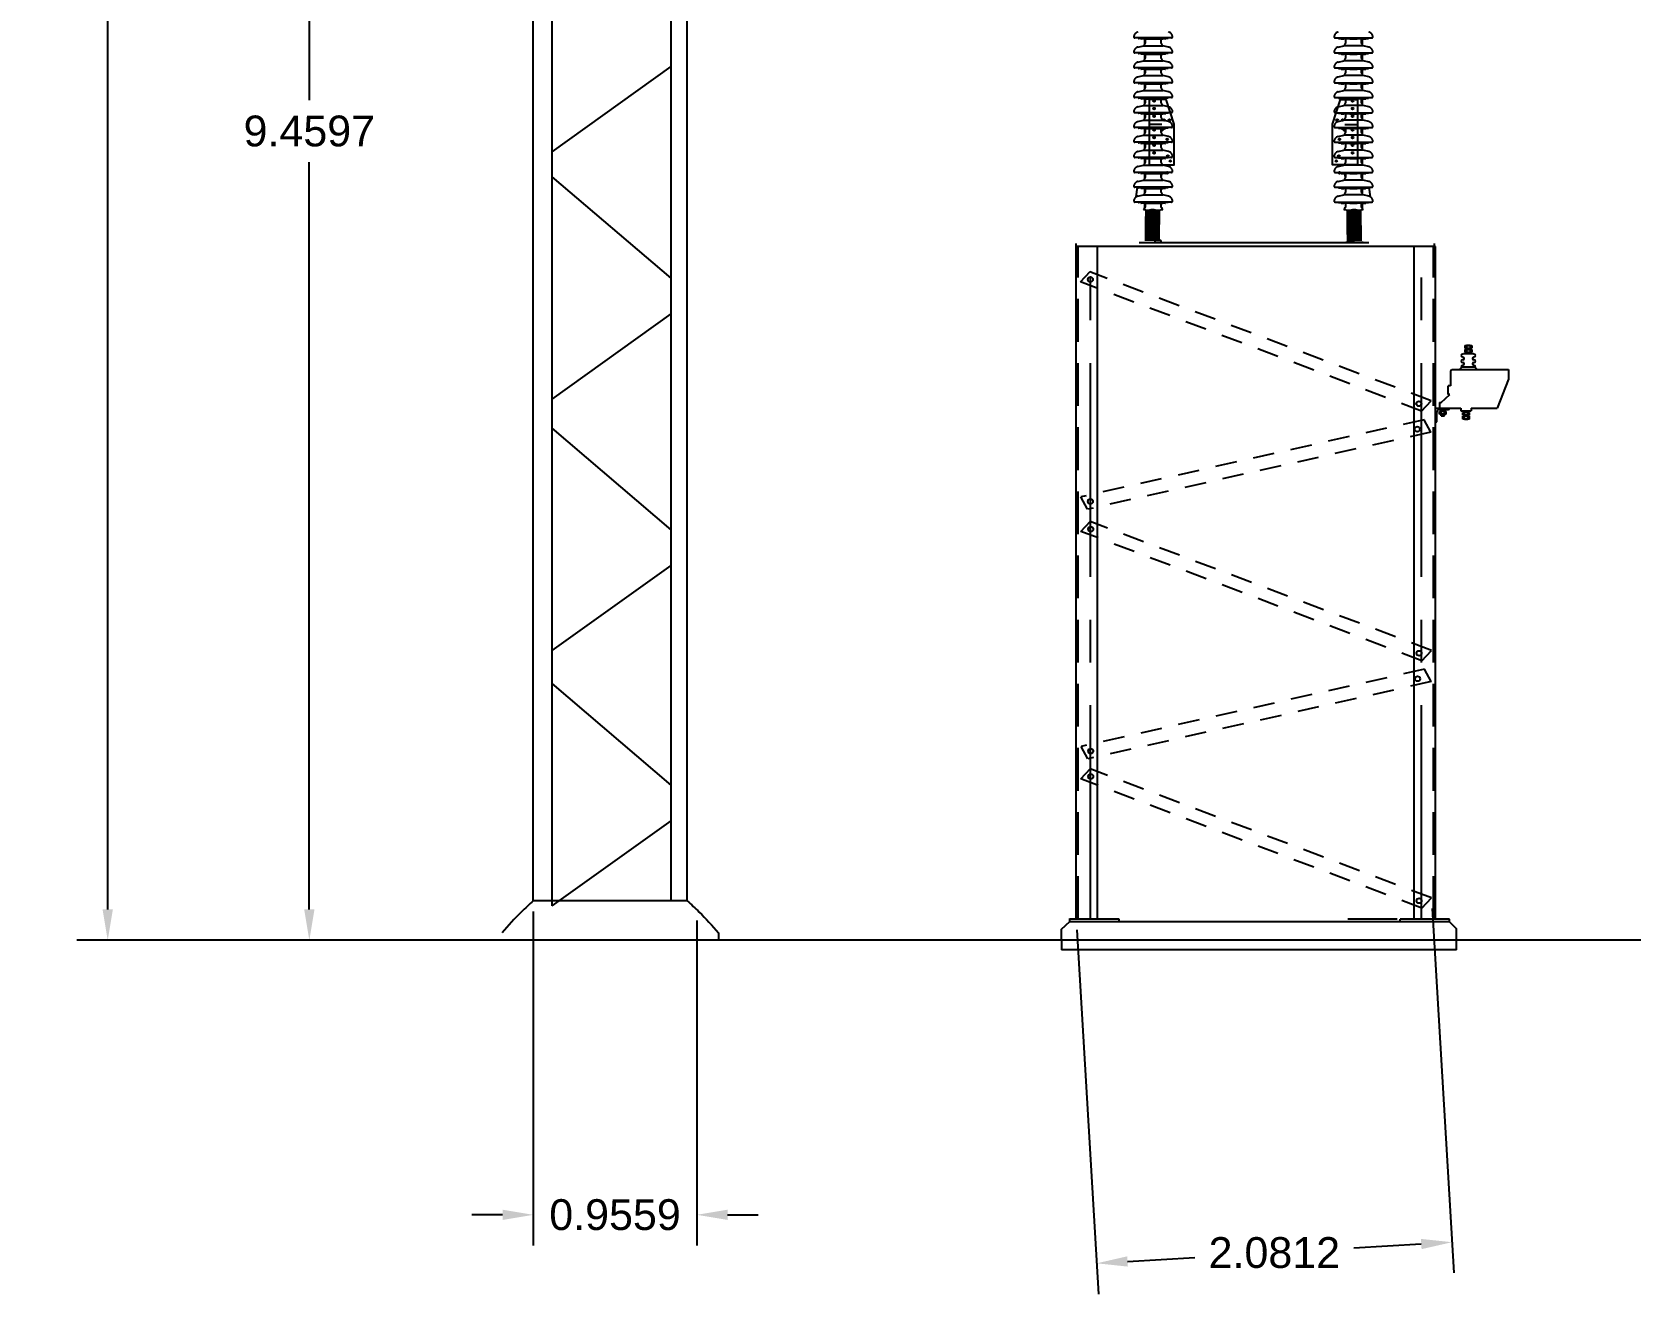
# Model space of a CAD drawing. Header units: inches. Extents: x 86.7 to 123.2, y 21.5 to 36.5.
# Drawn here: x 86.73 to 96.08, y 21.5 to 28.88 of the extents above; entities that cross this region are included whole.
import ezdxf

# ---------------------------------------------------------------- set-up
doc = ezdxf.new("R2010")
doc.units = ezdxf.units.IN
doc.header["$MEASUREMENT"] = 0
for name, pattern in [('CENTER', [2, 1.25, -0.25, 0.25, -0.25]), ('DASHED', [0.75, 0.5, -0.25]), ('HIDDEN', [0.375, 0.25, -0.125]), ('HIDDEN2', [0.1875, 0.125, -0.0625])]:
    doc.linetypes.add(name, pattern=pattern)
for name, color, linetype in [('DIM', 2, 'Continuous'), ('medidas', 3, 'Continuous'), ('referencia', 2, 'Continuous')]:
    doc.layers.add(name, color=color, linetype=linetype)
doc.styles.get("Standard").update_dxf_attribs({"font": 'Arial.ttf'})
doc.dimstyles.get("Standard").update_dxf_attribs({"dimtxt": 0.18, "dimasz": 0.18, "dimexe": 0.18, "dimexo": 0.0625, "dimgap": 0.09, "dimtad": 0, "dimtih": 1, "dimtoh": 1, "dimdec": 4, "dimzin": 0, "dimdsep": 46, "dimtxsty": 'Standard', "dimcen": 0.09, "dimadec": 0, "dimazin": 0, "dimtfac": 1, "dimtdec": 4, "dimtofl": 0, "dimtmove": 0, "dimatfit": 3, "dimfxl": 1, "dimtolj": 1, "dimtzin": 0, "dimarcsym": 0})

# ---------------------------------------------------------------- blocks, each defined once
blk = doc.blocks.new('*D11')
at = {"layer": 'Defpoints', "color": 0, "transparency": 16777216}
for p in [(94.9181, 23.8144), (92.8406, 23.6912), (95.0375, 21.8018)]:
    blk.add_point(p, dxfattribs=at)
at = {"layer": 'medidas', "color": 0, "lineweight": -2, "transparency": 16777216}
for p, q in [((94.9218, 23.752), (95.0482, 21.6221)), ((92.8443, 23.6288), (92.9706, 21.4988)), ((94.8578, 21.7911), (94.4632, 21.7677)), ((93.1396, 21.6892), (93.5342, 21.7126))]:
    blk.add_line(p, q, dxfattribs=at)
at = {"layer": 'medidas', "color": 0, "transparency": 16777216}
for points in [[(94.856, 21.821), (94.8596, 21.7612), (95.0375, 21.8018)], [(93.1379, 21.7191), (93.1414, 21.6592), (92.96, 21.6785)]]:
    blk.add_solid(points, dxfattribs=at)
at = {"layer": 'medidas', "color": 0, "transparency": 16777216, "insert": (93.9987, 21.7401), "char_height": 0.18, "attachment_point": 5}
blk.add_mtext('\\A1;2.0812', dxfattribs=at)
blk = doc.blocks.new('*D12')
at = {"layer": 'Defpoints', "color": 0, "transparency": 16777216}
for p in [(89.665, 23.7978), (90.6209, 23.7458), (90.6209, 21.9619)]:
    blk.add_point(p, dxfattribs=at)
at = {"layer": 'medidas', "color": 0, "lineweight": -2, "transparency": 16777216}
for p, q in [((89.665, 23.7353), (89.665, 21.7819)), ((90.6209, 23.6833), (90.6209, 21.7819)), ((89.485, 21.9619), (89.305, 21.9619)), ((90.8009, 21.9619), (90.9809, 21.9619))]:
    blk.add_line(p, q, dxfattribs=at)
at = {"layer": 'medidas', "color": 0, "transparency": 16777216}
for points in [[(89.485, 21.9919), (89.485, 21.9319), (89.665, 21.9619)], [(90.8009, 21.9919), (90.8009, 21.9319), (90.6209, 21.9619)]]:
    blk.add_solid(points, dxfattribs=at)
at = {"layer": 'medidas', "color": 0, "transparency": 16777216, "insert": (90.1429, 21.9619), "char_height": 0.18, "attachment_point": 5}
blk.add_mtext('\\A1;0.9559', dxfattribs=at)
blk = doc.blocks.new('*D23')
at = {"layer": 'Defpoints', "color": 0, "transparency": 16777216}
for p in [(89.665, 33.0268), (88.3552, 23.5671), (89.665, 23.5671)]:
    blk.add_point(p, dxfattribs=at)
at = {"layer": 'medidas', "color": 0, "lineweight": -2, "transparency": 16777216}
for p, q in [((89.6025, 33.0268), (88.1752, 33.0268)), ((88.3552, 32.8468), (88.3552, 28.4782)), ((88.3552, 23.7471), (88.3552, 28.1157)), ((89.6025, 23.5671), (88.1752, 23.5671))]:
    blk.add_line(p, q, dxfattribs=at)
at = {"layer": 'medidas', "color": 0, "transparency": 16777216}
for points in [[(88.3252, 32.8468), (88.3852, 32.8468), (88.3552, 33.0268)], [(88.3252, 23.7471), (88.3852, 23.7471), (88.3552, 23.5671)]]:
    blk.add_solid(points, dxfattribs=at)
at = {"layer": 'medidas', "color": 0, "transparency": 16777216, "insert": (88.3552, 28.297), "char_height": 0.18, "attachment_point": 5}
blk.add_mtext('\\A1;9.4597', dxfattribs=at)
blk = doc.blocks.new('*D24')
at = {"layer": 'Defpoints', "color": 0, "transparency": 16777216}
for p in [(97.0613, 36.5351), (87.1762, 23.5671), (97.0613, 23.5671)]:
    blk.add_point(p, dxfattribs=at)
at = {"layer": 'medidas', "color": 0, "lineweight": -2, "transparency": 16777216}
for p, q in [((96.9988, 36.5351), (86.9962, 36.5351)), ((87.1762, 36.3551), (87.1762, 30.2324)), ((87.1762, 23.7471), (87.1762, 29.8699)), ((96.9988, 23.5671), (86.9962, 23.5671))]:
    blk.add_line(p, q, dxfattribs=at)
at = {"layer": 'medidas', "color": 0, "transparency": 16777216}
for points in [[(87.1462, 36.3551), (87.2062, 36.3551), (87.1762, 36.5351)], [(87.1462, 23.7471), (87.2062, 23.7471), (87.1762, 23.5671)]]:
    blk.add_solid(points, dxfattribs=at)
at = {"layer": 'medidas', "color": 0, "transparency": 16777216, "insert": (87.1762, 30.0511), "char_height": 0.18, "attachment_point": 5}
blk.add_mtext('\\A1;12.9680', dxfattribs=at)

msp = doc.modelspace()

# ---------------------------------------------------------------- linework, layer by layer
at = {"color": 2, "linetype": 'DASHED'}
for p, q in [((93.3974, 28.84241), (93.18269, 28.84241)), ((93.20084, 28.78902), (93.23404, 28.79677)), ((93.20171, 28.84081), (93.20171, 28.84241)), ((93.37677, 28.83921), (93.20331, 28.83921)), ((93.21804, 28.83761), (93.21804, 28.83921)), ((93.23404, 28.79677), (93.34605, 28.79677)), ((93.23526, 28.83601), (93.34728, 28.83601)), ((93.31074, 28.83601), (93.26935, 28.83601)), ((93.37924, 28.78902), (93.34605, 28.79677)), ((93.36205, 28.83761), (93.36205, 28.83921)), ((93.37837, 28.84081), (93.37837, 28.84241)), ((94.35414, 28.84241), (94.56885, 28.84241)), ((94.3723, 28.78902), (94.40549, 28.79677)), ((94.37317, 28.84081), (94.37317, 28.84241)), ((94.37477, 28.83921), (94.54823, 28.83921)), ((94.38949, 28.83761), (94.38949, 28.83921)), ((94.51628, 28.83601), (94.40426, 28.83601)), ((94.5175, 28.79677), (94.40549, 28.79677)), ((94.4408, 28.83601), (94.48219, 28.83601)), ((94.55069, 28.78902), (94.5175, 28.79677)), ((94.5335, 28.83761), (94.5335, 28.83921)), ((94.54983, 28.84081), (94.54983, 28.84241)), ((93.3974, 28.75445), (93.18269, 28.75445)), ((93.20091, 28.70107), (93.2341, 28.70881)), ((93.20171, 28.75285), (93.20171, 28.75445)), ((93.37677, 28.75125), (93.20331, 28.75125)), ((93.21804, 28.74965), (93.21804, 28.75125)), ((93.2341, 28.70881), (93.34612, 28.70881)), ((93.23526, 28.74805), (93.34728, 28.74805)), ((93.31074, 28.74805), (93.26935, 28.74805)), ((93.37931, 28.70107), (93.34612, 28.70881)), ((93.36205, 28.74965), (93.36205, 28.75125)), ((93.37837, 28.75285), (93.37837, 28.75445)), ((94.35414, 28.75445), (94.56885, 28.75445)), ((94.37223, 28.70107), (94.40542, 28.70881)), ((94.37317, 28.75285), (94.37317, 28.75445)), ((94.37477, 28.75125), (94.54823, 28.75125)), ((94.38949, 28.74965), (94.38949, 28.75125)), ((94.51628, 28.74805), (94.40426, 28.74805)), ((94.51744, 28.70881), (94.40542, 28.70881)), ((94.4408, 28.74805), (94.48219, 28.74805)), ((94.55063, 28.70107), (94.51744, 28.70881)), ((94.5335, 28.74965), (94.5335, 28.75125)), ((94.54983, 28.75285), (94.54983, 28.75445)), ((93.39747, 28.66649), (93.18275, 28.66649)), ((93.20084, 28.61438), (93.23404, 28.62213)), ((93.20178, 28.66489), (93.20178, 28.66649)), ((93.37684, 28.66329), (93.20338, 28.66329)), ((93.21811, 28.66169), (93.21811, 28.66329)), ((93.23404, 28.62213), (93.34605, 28.62213)), ((93.23533, 28.66009), (93.34734, 28.66009)), ((93.3108, 28.66009), (93.26942, 28.66009)), ((93.37924, 28.61438), (93.34605, 28.62213)), ((93.36211, 28.66169), (93.36211, 28.66329)), ((93.37844, 28.66489), (93.37844, 28.66649)), ((94.35407, 28.66649), (94.56879, 28.66649)), ((94.3723, 28.61438), (94.40549, 28.62213)), ((94.3731, 28.66489), (94.3731, 28.66649)), ((94.3747, 28.66329), (94.54816, 28.66329)), ((94.38943, 28.66169), (94.38943, 28.66329)), ((94.51621, 28.66009), (94.4042, 28.66009)), ((94.5175, 28.62213), (94.40549, 28.62213)), ((94.44074, 28.66009), (94.48212, 28.66009)), ((94.55069, 28.61438), (94.5175, 28.62213)), ((94.53343, 28.66169), (94.53343, 28.66329)), ((94.54976, 28.66489), (94.54976, 28.66649)), ((93.3974, 28.57981), (93.18269, 28.57981)), ((93.20084, 28.5277), (93.23404, 28.53545)), ((93.20171, 28.57821), (93.20171, 28.57981)), ((93.37677, 28.57661), (93.20331, 28.57661)), ((93.21804, 28.57501), (93.21804, 28.57661)), ((93.23404, 28.53545), (93.34605, 28.53545)), ((93.23526, 28.57341), (93.34728, 28.57341)), ((93.31074, 28.57341), (93.26935, 28.57341)), ((93.37924, 28.5277), (93.34605, 28.53545)), ((93.36205, 28.57501), (93.36205, 28.57661)), ((93.37837, 28.57821), (93.37837, 28.57981)), ((94.35414, 28.57981), (94.56885, 28.57981)), ((94.3723, 28.5277), (94.40549, 28.53545)), ((94.37317, 28.57821), (94.37317, 28.57981)), ((94.37477, 28.57661), (94.54823, 28.57661)), ((94.38949, 28.57501), (94.38949, 28.57661)), ((94.51628, 28.57341), (94.40426, 28.57341)), ((94.5175, 28.53545), (94.40549, 28.53545)), ((94.4408, 28.57341), (94.48219, 28.57341)), ((94.55069, 28.5277), (94.5175, 28.53545)), ((94.5335, 28.57501), (94.5335, 28.57661)), ((94.54983, 28.57821), (94.54983, 28.57981)), ((93.3974, 28.49313), (93.18269, 28.49313)), ((93.20091, 28.43975), (93.2341, 28.44749)), ((93.20171, 28.49153), (93.20171, 28.49313)), ((93.37677, 28.48993), (93.20331, 28.48993)), ((93.21804, 28.48833), (93.21804, 28.48993)), ((93.2341, 28.44749), (93.34612, 28.44749)), ((93.23526, 28.48673), (93.34728, 28.48673)), ((93.31074, 28.48673), (93.26935, 28.48673)), ((93.37931, 28.43975), (93.34612, 28.44749)), ((93.36205, 28.48833), (93.36205, 28.48993)), ((93.37837, 28.49153), (93.37837, 28.49313)), ((94.35414, 28.49313), (94.56885, 28.49313)), ((94.37223, 28.43975), (94.40542, 28.44749)), ((94.37317, 28.49153), (94.37317, 28.49313)), ((94.37477, 28.48993), (94.54823, 28.48993)), ((94.38949, 28.48833), (94.38949, 28.48993)), ((94.51628, 28.48673), (94.40426, 28.48673)), ((94.51744, 28.44749), (94.40542, 28.44749)), ((94.4408, 28.48673), (94.48219, 28.48673)), ((94.55063, 28.43975), (94.51744, 28.44749)), ((94.5335, 28.48833), (94.5335, 28.48993)), ((94.54983, 28.49153), (94.54983, 28.49313)), ((93.3974, 28.31849), (93.18269, 28.31849)), ((93.39747, 28.40517), (93.18275, 28.40517)), ((93.20084, 28.35307), (93.23404, 28.36081)), ((93.20171, 28.31689), (93.20171, 28.31849)), ((93.20178, 28.40357), (93.20178, 28.40517)), ((93.37684, 28.40197), (93.20338, 28.40197)), ((93.21811, 28.40037), (93.21811, 28.40197)), ((93.23404, 28.36081), (93.34605, 28.36081)), ((93.23533, 28.39877), (93.34734, 28.39877)), ((93.3108, 28.39877), (93.26942, 28.39877)), ((93.37924, 28.35307), (93.34605, 28.36081)), ((93.36211, 28.40037), (93.36211, 28.40197)), ((93.37837, 28.31689), (93.37837, 28.31849)), ((93.37844, 28.40357), (93.37844, 28.40517)), ((94.35407, 28.40517), (94.56879, 28.40517)), ((94.35414, 28.31849), (94.56885, 28.31849)), ((94.3723, 28.35307), (94.40549, 28.36081)), ((94.3731, 28.40357), (94.3731, 28.40517)), ((94.37317, 28.31689), (94.37317, 28.31849)), ((94.3747, 28.40197), (94.54816, 28.40197)), ((94.38943, 28.40037), (94.38943, 28.40197)), ((94.51621, 28.39877), (94.4042, 28.39877)), ((94.5175, 28.36081), (94.40549, 28.36081)), ((94.44074, 28.39877), (94.48212, 28.39877)), ((94.55069, 28.35307), (94.5175, 28.36081)), ((94.53343, 28.40037), (94.53343, 28.40197)), ((94.54976, 28.40357), (94.54976, 28.40517)), ((94.54983, 28.31689), (94.54983, 28.31849)), ((93.3974, 28.23181), (93.18269, 28.23181)), ((93.20084, 28.26638), (93.23404, 28.27413)), ((93.20171, 28.23021), (93.20171, 28.23181)), ((93.37677, 28.31529), (93.20331, 28.31529)), ((93.37677, 28.22861), (93.20331, 28.22861)), ((93.21804, 28.31369), (93.21804, 28.31529)), ((93.21804, 28.22701), (93.21804, 28.22861)), ((93.23404, 28.27413), (93.34605, 28.27413)), ((93.23526, 28.31209), (93.34728, 28.31209)), ((93.23526, 28.22541), (93.34728, 28.22541)), ((93.31074, 28.31209), (93.26935, 28.31209)), ((93.31074, 28.22541), (93.26935, 28.22541)), ((93.37924, 28.26638), (93.34605, 28.27413)), ((93.36205, 28.31369), (93.36205, 28.31529)), ((93.36205, 28.22701), (93.36205, 28.22861)), ((93.37837, 28.23021), (93.37837, 28.23181)), ((94.35414, 28.23181), (94.56885, 28.23181)), ((94.3723, 28.26638), (94.40549, 28.27413)), ((94.37317, 28.23021), (94.37317, 28.23181)), ((94.37477, 28.31529), (94.54823, 28.31529)), ((94.37477, 28.22861), (94.54823, 28.22861)), ((94.38949, 28.31369), (94.38949, 28.31529)), ((94.38949, 28.22701), (94.38949, 28.22861)), ((94.51628, 28.31209), (94.40426, 28.31209)), ((94.51628, 28.22541), (94.40426, 28.22541)), ((94.5175, 28.27413), (94.40549, 28.27413)), ((94.4408, 28.31209), (94.48219, 28.31209)), ((94.4408, 28.22541), (94.48219, 28.22541)), ((94.55069, 28.26638), (94.5175, 28.27413)), ((94.5335, 28.31369), (94.5335, 28.31529)), ((94.5335, 28.22701), (94.5335, 28.22861)), ((94.54983, 28.23021), (94.54983, 28.23181)), ((93.3974, 28.14385), (93.18269, 28.14385)), ((93.20084, 28.17843), (93.23404, 28.18617)), ((93.20171, 28.14225), (93.20171, 28.14385)), ((93.37677, 28.14065), (93.20331, 28.14065)), ((93.21804, 28.13905), (93.21804, 28.14065)), ((93.23404, 28.18617), (93.34605, 28.18617)), ((93.23526, 28.13745), (93.34728, 28.13745)), ((93.31074, 28.13745), (93.26935, 28.13745)), ((93.37924, 28.17843), (93.34605, 28.18617)), ((93.36205, 28.13905), (93.36205, 28.14065)), ((93.37837, 28.14225), (93.37837, 28.14385)), ((94.35414, 28.14385), (94.56885, 28.14385)), ((94.3723, 28.17843), (94.40549, 28.18617)), ((94.37317, 28.14225), (94.37317, 28.14385)), ((94.37477, 28.14065), (94.54823, 28.14065)), ((94.38949, 28.13905), (94.38949, 28.14065)), ((94.51628, 28.13745), (94.40426, 28.13745)), ((94.5175, 28.18617), (94.40549, 28.18617)), ((94.4408, 28.13745), (94.48219, 28.13745)), ((94.55069, 28.17843), (94.5175, 28.18617)), ((94.5335, 28.13905), (94.5335, 28.14065)), ((94.54983, 28.14225), (94.54983, 28.14385)), ((93.39747, 28.0559), (93.18275, 28.0559)), ((93.20091, 28.09047), (93.2341, 28.09821)), ((93.20178, 28.0543), (93.20178, 28.0559)), ((93.37684, 28.0527), (93.20338, 28.0527)), ((93.21811, 28.0511), (93.21811, 28.0527)), ((93.2341, 28.09821), (93.34612, 28.09821)), ((93.23533, 28.0495), (93.34734, 28.0495)), ((93.3108, 28.0495), (93.26942, 28.0495)), ((93.37931, 28.09047), (93.34612, 28.09821)), ((93.36211, 28.0511), (93.36211, 28.0527)), ((93.37844, 28.0543), (93.37844, 28.0559)), ((94.35407, 28.0559), (94.56879, 28.0559)), ((94.37223, 28.09047), (94.40542, 28.09821)), ((94.3731, 28.0543), (94.3731, 28.0559)), ((94.3747, 28.0527), (94.54816, 28.0527)), ((94.38943, 28.0511), (94.38943, 28.0527)), ((94.51621, 28.0495), (94.4042, 28.0495)), ((94.51744, 28.09821), (94.40542, 28.09821)), ((94.44074, 28.0495), (94.48212, 28.0495)), ((94.55063, 28.09047), (94.51744, 28.09821)), ((94.53343, 28.0511), (94.53343, 28.0527)), ((94.54976, 28.0543), (94.54976, 28.0559)), ((93.3974, 27.96922), (93.18269, 27.96922)), ((93.20084, 28.00379), (93.23404, 28.01153)), ((93.20171, 27.96762), (93.20171, 27.96922)), ((93.37677, 27.96602), (93.20331, 27.96602)), ((93.21804, 27.96442), (93.21804, 27.96602)), ((93.23404, 28.01153), (93.34605, 28.01153)), ((93.23526, 27.96282), (93.34728, 27.96282)), ((93.31074, 27.96282), (93.26935, 27.96282)), ((93.37924, 28.00379), (93.34605, 28.01153)), ((93.36205, 27.96442), (93.36205, 27.96602)), ((93.37837, 27.96762), (93.37837, 27.96922)), ((94.35414, 27.96922), (94.56885, 27.96922)), ((94.3723, 28.00379), (94.40549, 28.01153)), ((94.37317, 27.96762), (94.37317, 27.96922)), ((94.37477, 27.96602), (94.54823, 27.96602)), ((94.38949, 27.96442), (94.38949, 27.96602)), ((94.51628, 27.96282), (94.40426, 27.96282)), ((94.5175, 28.01153), (94.40549, 28.01153)), ((94.4408, 27.96282), (94.48219, 27.96282)), ((94.55069, 28.00379), (94.5175, 28.01153)), ((94.5335, 27.96442), (94.5335, 27.96602)), ((94.54983, 27.96762), (94.54983, 27.96922)), ((93.3974, 27.88253), (93.18269, 27.88253)), ((93.20084, 27.91711), (93.23404, 27.92485)), ((93.20171, 27.88093), (93.20171, 27.88253)), ((93.37677, 27.87933), (93.20331, 27.87933)), ((93.21804, 27.87773), (93.21804, 27.87933)), ((93.23404, 27.92485), (93.34605, 27.92485)), ((93.23526, 27.87613), (93.34728, 27.87613)), ((93.31074, 27.87613), (93.26935, 27.87613)), ((93.37924, 27.91711), (93.34605, 27.92485)), ((93.36205, 27.87773), (93.36205, 27.87933)), ((93.37837, 27.88093), (93.37837, 27.88253)), ((94.35414, 27.88253), (94.56885, 27.88253)), ((94.3723, 27.91711), (94.40549, 27.92485)), ((94.37317, 27.88093), (94.37317, 27.88253)), ((94.37477, 27.87933), (94.54823, 27.87933)), ((94.38949, 27.87773), (94.38949, 27.87933)), ((94.51628, 27.87613), (94.40426, 27.87613)), ((94.5175, 27.92485), (94.40549, 27.92485)), ((94.4408, 27.87613), (94.48219, 27.87613)), ((94.55069, 27.91711), (94.5175, 27.92485)), ((94.5335, 27.87773), (94.5335, 27.87933)), ((94.54983, 27.88093), (94.54983, 27.88253))]:
    msp.add_line(p, q, dxfattribs=at)
at = {"color": 2}
for p, q in [((93.23526, 28.83601), (93.21964, 28.83601)), ((93.36045, 28.83601), (93.34728, 28.83601)), ((94.39109, 28.83601), (94.40426, 28.83601)), ((94.51628, 28.83601), (94.5319, 28.83601)), ((93.23526, 28.74805), (93.21964, 28.74805)), ((93.36045, 28.74805), (93.34728, 28.74805)), ((94.39109, 28.74805), (94.40426, 28.74805)), ((94.51628, 28.74805), (94.5319, 28.74805)), ((93.23533, 28.66009), (93.21971, 28.66009)), ((93.36051, 28.66009), (93.34734, 28.66009)), ((94.39103, 28.66009), (94.4042, 28.66009)), ((94.51621, 28.66009), (94.53183, 28.66009)), ((93.23526, 28.57341), (93.21964, 28.57341)), ((93.36045, 28.57341), (93.34728, 28.57341)), ((94.39109, 28.57341), (94.40426, 28.57341)), ((94.51628, 28.57341), (94.5319, 28.57341)), ((93.23526, 28.48673), (93.21964, 28.48673)), ((93.36045, 28.48673), (93.34728, 28.48673)), ((94.39109, 28.48673), (94.40426, 28.48673)), ((94.51628, 28.48673), (94.5319, 28.48673)), ((93.23533, 28.39877), (93.21971, 28.39877)), ((93.34011, 28.33653), (93.26632, 28.33653)), ((93.36051, 28.39877), (93.34734, 28.39877)), ((94.39103, 28.39877), (94.4042, 28.39877)), ((94.41143, 28.33653), (94.48522, 28.33653)), ((94.51621, 28.39877), (94.53183, 28.39877)), ((93.23526, 28.31209), (93.21964, 28.31209)), ((93.23526, 28.22541), (93.21964, 28.22541)), ((93.3355, 28.29381), (93.35781, 28.31209)), ((93.36045, 28.31209), (93.34728, 28.31209)), ((93.36045, 28.22541), (93.34728, 28.22541)), ((94.39109, 28.31209), (94.40426, 28.31209)), ((94.39109, 28.22541), (94.40426, 28.22541)), ((94.41604, 28.29381), (94.39373, 28.31209)), ((94.51628, 28.31209), (94.5319, 28.31209)), ((94.51628, 28.22541), (94.5319, 28.22541)), ((93.23526, 28.13745), (93.21964, 28.13745)), ((93.36045, 28.13745), (93.34728, 28.13745)), ((94.39109, 28.13745), (94.40426, 28.13745)), ((94.51628, 28.13745), (94.5319, 28.13745)), ((93.23533, 28.0495), (93.21971, 28.0495)), ((93.33697, 28.02774), (93.34027, 28.0495)), ((93.36051, 28.0495), (93.34734, 28.0495)), ((94.39103, 28.0495), (94.4042, 28.0495)), ((94.41457, 28.02774), (94.41127, 28.0495)), ((94.51621, 28.0495), (94.53183, 28.0495)), ((93.18995, 27.91229), (93.1986, 27.96922)), ((93.23526, 27.96282), (93.21964, 27.96282)), ((93.36045, 27.96282), (93.34728, 27.96282)), ((94.39109, 27.96282), (94.40426, 27.96282)), ((94.51628, 27.96282), (94.5319, 27.96282)), ((94.56159, 27.91229), (94.55294, 27.96922)), ((93.23526, 27.87613), (93.21964, 27.87613)), ((93.36045, 27.87613), (93.34728, 27.87613)), ((94.39109, 27.87613), (94.40426, 27.87613)), ((94.51628, 27.87613), (94.5319, 27.87613)), ((93.24708, 27.69385), (93.24708, 27.79833)), ((93.32519, 27.69385), (93.32519, 27.79833)), ((94.42635, 27.69385), (94.42635, 27.79833)), ((94.50446, 27.69385), (94.50446, 27.79833))]:
    msp.add_line(p, q, dxfattribs=at)
for points in [[(93.24011, 28.83601), (93.24011, 28.80421)], [(94.51143, 28.83601), (94.51143, 28.80421)], [(93.24011, 28.74805), (93.24011, 28.71626)], [(94.51143, 28.74805), (94.51143, 28.71626)], [(93.24011, 28.66009), (93.24011, 28.62958)], [(94.51143, 28.66009), (94.51143, 28.62958)], [(93.24011, 28.57981), (93.24011, 28.54289)], [(94.51143, 28.57981), (94.51143, 28.54289)], [(93.24011, 28.49313), (93.24011, 28.48993)], [(93.24011, 28.48673), (93.24011, 28.45494)], [(94.51143, 28.49313), (94.51143, 28.48993)], [(94.51143, 28.48673), (94.51143, 28.45494)], [(93.24011, 28.40517), (93.24011, 28.40197)], [(93.24011, 28.39877), (93.24011, 28.36826)], [(94.51143, 28.40517), (94.51143, 28.40197)], [(94.51143, 28.39877), (94.51143, 28.36826)], [(93.24011, 28.31209), (93.24011, 28.28157)], [(93.24011, 28.22541), (93.24011, 28.19362)], [(93.33612, 28.29217), (93.33612, 28.31209)], [(94.41542, 28.29217), (94.41542, 28.31209)], [(94.51143, 28.31209), (94.51143, 28.28157)], [(94.51143, 28.22541), (94.51143, 28.19362)], [(93.24011, 28.13745), (93.24011, 28.10566)], [(94.51143, 28.13745), (94.51143, 28.10566)], [(93.24011, 28.0559), (93.24011, 28.0527)], [(93.24011, 28.0495), (93.24011, 28.01898)], [(94.51143, 28.0559), (94.51143, 28.0527)], [(94.51143, 28.0495), (94.51143, 28.01898)], [(93.24011, 27.96282), (93.24011, 27.9323)], [(94.51143, 27.96282), (94.51143, 27.9323)], [(93.24011, 27.87613), (93.24011, 27.84562)], [(94.51143, 27.87613), (94.51143, 27.84562)]]:
    msp.add_lwpolyline(points, dxfattribs=at)
for points in [[(93.36516, 28.48288), (93.26632, 28.48288), (93.26632, 28.09984), (93.41354, 28.09984), (93.41354, 28.33774)], [(94.38638, 28.48288), (94.48522, 28.48288), (94.48522, 28.09984), (94.338, 28.09984), (94.338, 28.33774)]]:
    msp.add_lwpolyline(points, close=True, dxfattribs=at)
at = {"color": 2, "const_width": 0.08961}
for points in [[(93.28555, 27.65484), (93.28662, 27.83823)], [(94.46598, 27.65484), (94.46492, 27.83823)]]:
    msp.add_lwpolyline(points, dxfattribs=at)
at = {"color": 2}
for centre in [(93.2953, 28.47414), (93.2953, 28.42934), (94.45623, 28.47414), (94.45623, 28.42934), (93.2953, 28.38453), (93.35339, 28.36213), (93.3854, 28.36198), (94.36614, 28.36198), (94.39815, 28.36213), (94.45623, 28.38453), (93.2953, 28.30452), (93.2953, 28.25972), (93.37211, 28.2495), (94.37943, 28.2495), (94.45623, 28.30452), (94.45623, 28.25972), (93.2953, 28.21491), (93.2953, 28.17011), (93.37582, 28.15091), (94.37572, 28.15091), (94.45623, 28.21491), (94.45623, 28.17011), (93.3713, 28.05348), (93.39044, 28.12274), (94.3611, 28.12274), (94.38023, 28.05348)]:
    msp.add_circle(centre, 0.00509, dxfattribs=at)
at = {"color": 2, "linetype": 'DASHED'}
for centre, radius, start, end in [((93.18269, 28.84881), 0.0064, 173.282083, 270), ((93.20811, 28.84581), 0.032, 103.130019, 173.282083), ((93.20811, 28.75786), 0.032, 103.130019, 173.282083), ((93.20331, 28.84081), 0.0016, 180, 270), ((93.21964, 28.83761), 0.0016, 180, 270), ((93.36045, 28.83761), 0.0016, 270, 0), ((93.37677, 28.84081), 0.0016, 270, 0), ((93.37197, 28.84581), 0.032, 6.717917, 76.869981), ((93.37197, 28.75786), 0.032, 6.717917, 76.869981), ((93.3974, 28.84881), 0.0064, 270, 6.717917), ((94.35414, 28.84881), 0.0064, 173.282083, 270), ((94.37957, 28.84581), 0.032, 103.130019, 173.282083), ((94.37957, 28.75786), 0.032, 103.130019, 173.282083), ((94.37477, 28.84081), 0.0016, 180, 270), ((94.39109, 28.83761), 0.0016, 180, 270), ((94.5319, 28.83761), 0.0016, 270, 0), ((94.54823, 28.84081), 0.0016, 270, 0), ((94.54342, 28.84581), 0.032, 6.717917, 76.869981), ((94.54342, 28.75786), 0.032, 6.717917, 76.869981), ((94.56885, 28.84881), 0.0064, 270, 6.717917), ((93.18269, 28.76085), 0.0064, 173.282083, 270), ((93.20818, 28.6699), 0.032, 103.130019, 173.282083), ((93.20331, 28.75285), 0.0016, 180, 270), ((93.21964, 28.74965), 0.0016, 180, 270), ((93.36045, 28.74965), 0.0016, 270, 0), ((93.37677, 28.75285), 0.0016, 270, 0), ((93.37204, 28.6699), 0.032, 6.717917, 76.869981), ((93.3974, 28.76085), 0.0064, 270, 6.717917), ((94.3795, 28.6699), 0.032, 103.130019, 173.282083), ((94.35414, 28.76085), 0.0064, 173.282083, 270), ((94.37477, 28.75285), 0.0016, 180, 270), ((94.39109, 28.74965), 0.0016, 180, 270), ((94.5319, 28.74965), 0.0016, 270, 0), ((94.54823, 28.75285), 0.0016, 270, 0), ((94.54336, 28.6699), 0.032, 6.717917, 76.869981), ((94.56885, 28.76085), 0.0064, 270, 6.717917), ((93.20811, 28.58322), 0.032, 103.130019, 173.282083), ((93.18275, 28.67289), 0.0064, 173.282083, 270), ((93.20338, 28.66489), 0.0016, 180, 270), ((93.21971, 28.66169), 0.0016, 180, 270), ((93.36051, 28.66169), 0.0016, 270, 0), ((93.37684, 28.66489), 0.0016, 270, 0), ((93.37197, 28.58322), 0.032, 6.717917, 76.869981), ((93.39747, 28.67289), 0.0064, 270, 6.717917), ((94.35407, 28.67289), 0.0064, 173.282083, 270), ((94.37957, 28.58322), 0.032, 103.130019, 173.282083), ((94.3747, 28.66489), 0.0016, 180, 270), ((94.39103, 28.66169), 0.0016, 180, 270), ((94.53183, 28.66169), 0.0016, 270, 0), ((94.54816, 28.66489), 0.0016, 270, 0), ((94.54342, 28.58322), 0.032, 6.717917, 76.869981), ((94.56879, 28.67289), 0.0064, 270, 6.717917), ((93.18269, 28.58621), 0.0064, 173.282083, 270), ((93.20811, 28.49654), 0.032, 103.130019, 173.282083), ((93.20331, 28.57821), 0.0016, 180, 270), ((93.21964, 28.57501), 0.0016, 180, 270), ((93.36045, 28.57501), 0.0016, 270, 0), ((93.37677, 28.57821), 0.0016, 270, 0), ((93.37197, 28.49654), 0.032, 6.717917, 76.869981), ((93.3974, 28.58621), 0.0064, 270, 6.717917), ((94.35414, 28.58621), 0.0064, 173.282083, 270), ((94.37957, 28.49654), 0.032, 103.130019, 173.282083), ((94.37477, 28.57821), 0.0016, 180, 270), ((94.39109, 28.57501), 0.0016, 180, 270), ((94.5319, 28.57501), 0.0016, 270, 0), ((94.54823, 28.57821), 0.0016, 270, 0), ((94.54342, 28.49654), 0.032, 6.717917, 76.869981), ((94.56885, 28.58621), 0.0064, 270, 6.717917), ((93.18269, 28.49953), 0.0064, 173.282083, 270), ((93.18275, 28.41158), 0.0064, 173.282083, 270), ((93.20818, 28.40858), 0.032, 103.130019, 173.282083), ((93.20331, 28.49153), 0.0016, 180, 270), ((93.21964, 28.48833), 0.0016, 180, 270), ((93.36045, 28.48833), 0.0016, 270, 0), ((93.37677, 28.49153), 0.0016, 270, 0), ((93.37204, 28.40858), 0.032, 6.717917, 76.869981), ((93.3974, 28.49953), 0.0064, 270, 6.717917), ((93.39747, 28.41158), 0.0064, 270, 6.717917), ((94.35407, 28.41158), 0.0064, 173.282083, 270), ((94.3795, 28.40858), 0.032, 103.130019, 173.282083), ((94.35414, 28.49953), 0.0064, 173.282083, 270), ((94.37477, 28.49153), 0.0016, 180, 270), ((94.39109, 28.48833), 0.0016, 180, 270), ((94.5319, 28.48833), 0.0016, 270, 0), ((94.54823, 28.49153), 0.0016, 270, 0), ((94.54336, 28.40858), 0.032, 6.717917, 76.869981), ((94.56879, 28.41158), 0.0064, 270, 6.717917), ((94.56885, 28.49953), 0.0064, 270, 6.717917), ((93.18269, 28.32489), 0.0064, 173.282083, 270), ((93.20811, 28.3219), 0.032, 103.130019, 173.282083), ((93.20338, 28.40357), 0.0016, 180, 270), ((93.21971, 28.40037), 0.0016, 180, 270), ((93.36051, 28.40037), 0.0016, 270, 0), ((93.37684, 28.40357), 0.0016, 270, 0), ((93.37197, 28.3219), 0.032, 6.717917, 76.869981), ((93.3974, 28.32489), 0.0064, 270, 6.717917), ((94.35414, 28.32489), 0.0064, 173.282083, 270), ((94.37957, 28.3219), 0.032, 103.130019, 173.282083), ((94.3747, 28.40357), 0.0016, 180, 270), ((94.39103, 28.40037), 0.0016, 180, 270), ((94.53183, 28.40037), 0.0016, 270, 0), ((94.54816, 28.40357), 0.0016, 270, 0), ((94.54342, 28.3219), 0.032, 6.717917, 76.869981), ((94.56885, 28.32489), 0.0064, 270, 6.717917), ((93.18269, 28.23821), 0.0064, 173.282083, 270), ((93.20811, 28.23522), 0.032, 103.130019, 173.282083), ((93.20331, 28.31689), 0.0016, 180, 270), ((93.20331, 28.23021), 0.0016, 180, 270), ((93.21964, 28.31369), 0.0016, 180, 270), ((93.21964, 28.22701), 0.0016, 180, 270), ((93.36045, 28.31369), 0.0016, 270, 0), ((93.36045, 28.22701), 0.0016, 270, 0), ((93.37677, 28.31689), 0.0016, 270, 0), ((93.37677, 28.23021), 0.0016, 270, 0), ((93.37197, 28.23522), 0.032, 6.717917, 76.869981), ((93.3974, 28.23821), 0.0064, 270, 6.717917), ((94.35414, 28.23821), 0.0064, 173.282083, 270), ((94.37957, 28.23522), 0.032, 103.130019, 173.282083), ((94.37477, 28.31689), 0.0016, 180, 270), ((94.37477, 28.23021), 0.0016, 180, 270), ((94.39109, 28.31369), 0.0016, 180, 270), ((94.39109, 28.22701), 0.0016, 180, 270), ((94.5319, 28.31369), 0.0016, 270, 0), ((94.5319, 28.22701), 0.0016, 270, 0), ((94.54823, 28.31689), 0.0016, 270, 0), ((94.54823, 28.23021), 0.0016, 270, 0), ((94.54342, 28.23522), 0.032, 6.717917, 76.869981), ((94.56885, 28.23821), 0.0064, 270, 6.717917), ((93.18269, 28.15026), 0.0064, 173.282083, 270), ((93.20811, 28.14726), 0.032, 103.130019, 173.282083), ((93.20331, 28.14225), 0.0016, 180, 270), ((93.21964, 28.13905), 0.0016, 180, 270), ((93.36045, 28.13905), 0.0016, 270, 0), ((93.37677, 28.14225), 0.0016, 270, 0), ((93.37197, 28.14726), 0.032, 6.717917, 76.869981), ((93.3974, 28.15026), 0.0064, 270, 6.717917), ((94.35414, 28.15026), 0.0064, 173.282083, 270), ((94.37957, 28.14726), 0.032, 103.130019, 173.282083), ((94.37477, 28.14225), 0.0016, 180, 270), ((94.39109, 28.13905), 0.0016, 180, 270), ((94.5319, 28.13905), 0.0016, 270, 0), ((94.54823, 28.14225), 0.0016, 270, 0), ((94.54342, 28.14726), 0.032, 6.717917, 76.869981), ((94.56885, 28.15026), 0.0064, 270, 6.717917), ((93.18275, 28.0623), 0.0064, 173.282083, 270), ((93.20818, 28.0593), 0.032, 103.130019, 173.282083), ((93.20338, 28.0543), 0.0016, 180, 270), ((93.21971, 28.0511), 0.0016, 180, 270), ((93.36051, 28.0511), 0.0016, 270, 0), ((93.37684, 28.0543), 0.0016, 270, 0), ((93.37204, 28.0593), 0.032, 6.717917, 76.869981), ((93.39747, 28.0623), 0.0064, 270, 6.717917), ((94.35407, 28.0623), 0.0064, 173.282083, 270), ((94.3795, 28.0593), 0.032, 103.130019, 173.282083), ((94.3747, 28.0543), 0.0016, 180, 270), ((94.39103, 28.0511), 0.0016, 180, 270), ((94.53183, 28.0511), 0.0016, 270, 0), ((94.54816, 28.0543), 0.0016, 270, 0), ((94.54336, 28.0593), 0.032, 6.717917, 76.869981), ((94.56879, 28.0623), 0.0064, 270, 6.717917), ((93.18269, 27.97562), 0.0064, 173.282083, 270), ((93.20811, 27.97262), 0.032, 103.130019, 173.282083), ((93.20331, 27.96762), 0.0016, 180, 270), ((93.21964, 27.96442), 0.0016, 180, 270), ((93.36045, 27.96442), 0.0016, 270, 0), ((93.37677, 27.96762), 0.0016, 270, 0), ((93.37197, 27.97262), 0.032, 6.717917, 76.869981), ((93.3974, 27.97562), 0.0064, 270, 6.717917), ((94.35414, 27.97562), 0.0064, 173.282083, 270), ((94.37957, 27.97262), 0.032, 103.130019, 173.282083), ((94.37477, 27.96762), 0.0016, 180, 270), ((94.39109, 27.96442), 0.0016, 180, 270), ((94.5319, 27.96442), 0.0016, 270, 0), ((94.54823, 27.96762), 0.0016, 270, 0), ((94.54342, 27.97262), 0.032, 6.717917, 76.869981), ((94.56885, 27.97562), 0.0064, 270, 6.717917), ((93.18269, 27.88894), 0.0064, 173.282083, 270), ((93.20811, 27.88594), 0.032, 103.130019, 173.282083), ((93.20331, 27.88093), 0.0016, 180, 270), ((93.21964, 27.87773), 0.0016, 180, 270), ((93.36045, 27.87773), 0.0016, 270, 0), ((93.37677, 27.88093), 0.0016, 270, 0), ((93.37197, 27.88594), 0.032, 6.717917, 76.869981), ((93.3974, 27.88894), 0.0064, 270, 6.717917), ((94.35414, 27.88894), 0.0064, 173.282083, 270), ((94.37957, 27.88594), 0.032, 103.130019, 173.282083), ((94.37477, 27.88093), 0.0016, 180, 270), ((94.39109, 27.87773), 0.0016, 180, 270), ((94.5319, 27.87773), 0.0016, 270, 0), ((94.54823, 27.88093), 0.0016, 270, 0), ((94.54342, 27.88594), 0.032, 6.717917, 76.869981), ((94.56885, 27.88894), 0.0064, 270, 6.717917), ((93.28613, 27.79833), 0.03905, 0, 180), ((93.28613, 27.78962), 0.0143, 0, 180), ((94.46541, 27.79833), 0.03905, 0, 180), ((94.46541, 27.78962), 0.0143, 0, 180)]:
    msp.add_arc(centre, radius, start, end, dxfattribs=at)
at = {"color": 2}
for centre, radius, start, end in [((93.22395, 28.8112), 0.01761, 304.957695, 356.774325), ((93.21763, 28.8258), 0.02853, 326.878693, 20.968667), ((93.36245, 28.8258), 0.02853, 159.031333, 213.121307), ((93.35614, 28.8112), 0.01761, 183.225675, 235.042305), ((94.3954, 28.8112), 0.01761, 304.957695, 356.774325), ((94.38909, 28.8258), 0.02853, 326.878693, 20.968667), ((94.5339, 28.8258), 0.02853, 159.031333, 213.121307), ((94.52759, 28.8112), 0.01761, 183.225675, 235.042305), ((93.22395, 28.72324), 0.01761, 304.957695, 356.774325), ((93.21763, 28.73784), 0.02853, 326.878693, 20.968667), ((93.36245, 28.73784), 0.02853, 159.031333, 213.121307), ((93.35614, 28.72324), 0.01761, 183.225675, 235.042305), ((94.3954, 28.72324), 0.01761, 304.957695, 356.774325), ((94.38909, 28.73784), 0.02853, 326.878693, 20.968667), ((94.5339, 28.73784), 0.02853, 159.031333, 213.121307), ((94.52759, 28.72324), 0.01761, 183.225675, 235.042305), ((93.22395, 28.63656), 0.01761, 304.957695, 356.774325), ((93.21763, 28.65116), 0.02853, 326.878693, 18.251529), ((93.36245, 28.65116), 0.02853, 161.748471, 213.121307), ((93.35614, 28.63656), 0.01761, 183.225675, 235.042305), ((94.3954, 28.63656), 0.01761, 304.957695, 356.774325), ((94.38909, 28.65116), 0.02853, 326.878693, 18.251529), ((94.5339, 28.65116), 0.02853, 161.748471, 213.121307), ((94.52759, 28.63656), 0.01761, 183.225675, 235.042305), ((93.22395, 28.54988), 0.01761, 304.957695, 356.774325), ((93.21763, 28.56448), 0.02853, 326.878693, 18.251529), ((93.36245, 28.56448), 0.02853, 161.748471, 213.121307), ((93.35614, 28.54988), 0.01761, 183.225675, 235.042305), ((94.3954, 28.54988), 0.01761, 304.957695, 356.774325), ((94.38909, 28.56448), 0.02853, 326.878693, 18.251529), ((94.5339, 28.56448), 0.02853, 161.748471, 213.121307), ((94.52759, 28.54988), 0.01761, 183.225675, 235.042305), ((93.22395, 28.46192), 0.01761, 304.957695, 356.774325), ((93.21763, 28.47652), 0.02853, 326.878693, 20.968667), ((93.36245, 28.47652), 0.02853, 159.031333, 213.121307), ((93.35614, 28.46192), 0.01761, 183.225675, 235.042305), ((94.3954, 28.46192), 0.01761, 304.957695, 356.774325), ((94.38909, 28.47652), 0.02853, 326.878693, 20.968667), ((94.5339, 28.47652), 0.02853, 159.031333, 213.121307), ((94.52759, 28.46192), 0.01761, 183.225675, 235.042305), ((93.22395, 28.37524), 0.01761, 304.957695, 356.774325), ((93.21763, 28.38984), 0.02853, 326.878693, 18.251529), ((93.36245, 28.38984), 0.02853, 161.748471, 213.121307), ((93.35614, 28.37524), 0.01761, 183.225675, 235.042305), ((94.3954, 28.37524), 0.01761, 304.957695, 356.774325), ((94.38909, 28.38984), 0.02853, 326.878693, 18.251529), ((94.5339, 28.38984), 0.02853, 161.748471, 213.121307), ((94.52759, 28.37524), 0.01761, 183.225675, 235.042305), ((93.22395, 28.28856), 0.01761, 304.957695, 356.774325), ((93.21763, 28.30316), 0.02853, 326.878693, 18.251529), ((93.21763, 28.2152), 0.02853, 326.878693, 20.968667), ((93.36245, 28.30316), 0.02853, 161.748471, 213.121307), ((93.36245, 28.2152), 0.02853, 159.031333, 213.121307), ((93.35614, 28.28856), 0.01761, 183.225675, 235.042305), ((94.3954, 28.28856), 0.01761, 304.957695, 356.774325), ((94.38909, 28.30316), 0.02853, 326.878693, 18.251529), ((94.38909, 28.2152), 0.02853, 326.878693, 20.968667), ((94.5339, 28.30316), 0.02853, 161.748471, 213.121307), ((94.5339, 28.2152), 0.02853, 159.031333, 213.121307), ((94.52759, 28.28856), 0.01761, 183.225675, 235.042305), ((93.22395, 28.2006), 0.01761, 304.957695, 356.774325), ((93.21763, 28.12724), 0.02853, 326.878693, 20.968667), ((93.36245, 28.12724), 0.02853, 159.031333, 213.121307), ((93.35614, 28.2006), 0.01761, 183.225675, 235.042305), ((94.3954, 28.2006), 0.01761, 304.957695, 356.774325), ((94.38909, 28.12724), 0.02853, 326.878693, 20.968667), ((94.5339, 28.12724), 0.02853, 159.031333, 213.121307), ((94.52759, 28.2006), 0.01761, 183.225675, 235.042305), ((93.22395, 28.11265), 0.01761, 304.957695, 356.774325), ((93.21763, 28.04056), 0.02853, 326.878693, 18.251529), ((93.36245, 28.04056), 0.02853, 161.748471, 213.121307), ((93.35614, 28.11265), 0.01761, 183.225675, 235.042305), ((94.3954, 28.11265), 0.01761, 304.957695, 356.774325), ((94.38909, 28.04056), 0.02853, 326.878693, 18.251529), ((94.5339, 28.04056), 0.02853, 161.748471, 213.121307), ((94.52759, 28.11265), 0.01761, 183.225675, 235.042305), ((93.22395, 28.02596), 0.01761, 304.957695, 356.774325), ((93.21763, 27.95388), 0.02853, 326.878693, 18.251529), ((93.36245, 27.95388), 0.02853, 161.748471, 213.121307), ((93.35614, 28.02596), 0.01761, 183.225675, 235.042305), ((94.3954, 28.02596), 0.01761, 304.957695, 356.774325), ((94.38909, 27.95388), 0.02853, 326.878693, 18.251529), ((94.5339, 27.95388), 0.02853, 161.748471, 213.121307), ((94.52759, 28.02596), 0.01761, 183.225675, 235.042305), ((93.22395, 27.93928), 0.01761, 304.957695, 356.774325), ((93.22395, 27.8526), 0.01761, 304.957695, 356.774325), ((93.21763, 27.8672), 0.02853, 326.878693, 18.251529), ((93.36245, 27.8672), 0.02853, 161.748471, 213.121307), ((93.35614, 27.93928), 0.01761, 183.225675, 235.042305), ((93.35614, 27.8526), 0.01761, 183.225675, 235.042305), ((94.3954, 27.93928), 0.01761, 304.957695, 356.774325), ((94.3954, 27.8526), 0.01761, 304.957695, 356.774325), ((94.38909, 27.8672), 0.02853, 326.878693, 18.251529), ((94.5339, 27.8672), 0.02853, 161.748471, 213.121307), ((94.52759, 27.93928), 0.01761, 183.225675, 235.042305), ((94.52759, 27.8526), 0.01761, 183.225675, 235.042305), ((93.29004, 28.23264), 0.39843, 261.919335, 278.080665), ((94.4615, 28.23264), 0.39843, 261.919335, 278.080665)]:
    msp.add_arc(centre, radius, start, end, dxfattribs=at)
at = {"layer": 'DIM'}
for p, q in [((89.66498, 23.79779), (89.66498, 33.02679)), ((89.77302, 33.02679), (89.77302, 23.76756)), ((90.46894, 33.02679), (90.46894, 23.79779)), ((90.56498, 23.79779), (90.56498, 33.02679)), ((90.46894, 28.67472), (89.77302, 28.17705)), ((89.77302, 28.03094), (90.46894, 27.43694)), ((90.46894, 27.22824), (89.77302, 26.73057)), ((89.77302, 26.56096), (90.46894, 25.96696)), ((90.46894, 25.75826), (89.77302, 25.26058)), ((89.77302, 25.06794), (90.46894, 24.47394)), ((90.46894, 24.26524), (89.77302, 23.76756)), ((93.09066, 23.69118), (92.80335, 23.69118)), ((120.50565, 23.56714), (88.61231, 23.56714))]:
    msp.add_line(p, q, dxfattribs=at)
at = {"layer": 'DIM', "color": 2}
for p, q in [((92.84057, 27.62373), (92.84057, 27.64019)), ((92.84057, 23.69118), (92.84057, 27.62373)), ((94.94057, 27.62373), (92.84057, 27.62373)), ((92.96398, 23.69118), (92.96398, 27.62373)), ((93.20774, 27.64632), (94.55189, 27.64632)), ((93.29933, 27.65664), (93.29933, 27.64632)), ((93.33343, 27.65754), (93.30023, 27.65754)), ((93.33433, 27.65664), (93.33433, 27.64632)), ((94.5174, 27.64632), (94.41695, 27.64632)), ((94.42638, 27.65664), (94.42638, 27.64632)), ((94.46049, 27.65754), (94.42728, 27.65754)), ((94.46138, 27.65664), (94.46138, 27.64632)), ((94.81716, 23.69118), (94.81716, 27.62373)), ((94.93236, 27.64107), (94.93236, 27.6256)), ((94.94057, 23.69118), (94.94057, 27.62373)), ((95.11329, 27.04402), (95.15278, 27.04402)), ((95.11329, 27.04402), (95.11329, 27.02757)), ((95.11329, 27.02757), (95.15278, 27.02757)), ((95.11329, 27.02151), (95.11329, 27.00506)), ((95.11329, 27.02151), (95.15278, 27.02151)), ((95.12316, 27.04619), (95.1429, 27.04619)), ((95.12316, 27.04619), (95.12316, 26.99683)), ((95.1429, 27.04619), (95.1429, 26.99683)), ((95.15278, 27.04402), (95.15278, 27.02757)), ((95.15278, 27.02151), (95.15278, 27.00506)), ((95.0919, 26.91949), (95.17417, 26.91949)), ((95.10012, 26.99354), (95.10507, 26.99683)), ((95.10507, 26.99683), (95.161, 26.99683)), ((95.11329, 27.00506), (95.15278, 27.00506)), ((95.16594, 26.99354), (95.161, 26.99683)), ((95.02937, 26.89481), (95.02937, 26.80798)), ((95.0376, 26.90304), (95.36833, 26.90304)), ((95.36833, 26.84668), (95.30251, 26.67762)), ((95.36833, 26.90304), (95.36833, 26.84668)), ((94.97343, 26.71053), (95.02494, 26.75679)), ((95.01506, 26.75679), (95.01506, 26.80798)), ((95.02937, 26.80798), (95.01506, 26.80798)), ((95.02494, 26.75679), (95.01506, 26.75679)), ((94.96355, 26.71053), (94.96355, 26.67762)), ((94.96355, 26.71053), (94.97343, 26.71053)), ((94.96355, 26.67762), (94.97343, 26.67762)), ((95.00304, 26.65872), (94.96355, 26.65872)), ((94.96355, 26.64227), (94.96355, 26.65872)), ((95.00304, 26.64227), (94.96355, 26.64227)), ((94.97343, 26.63309), (94.97343, 26.66939)), ((94.99317, 26.67762), (95.08998, 26.67762)), ((94.99317, 26.63309), (94.99317, 26.66939)), ((95.00304, 26.64227), (95.00304, 26.65872)), ((95.08998, 26.67762), (95.08998, 26.66116)), ((95.08998, 26.66116), (95.14976, 26.66116)), ((95.13961, 26.65294), (95.10012, 26.65294)), ((95.10012, 26.63648), (95.10012, 26.65294)), ((95.13961, 26.63648), (95.10012, 26.63648)), ((95.11, 26.6118), (95.11, 26.66116)), ((95.12974, 26.6118), (95.12974, 26.66116)), ((95.13961, 26.63648), (95.13961, 26.65294)), ((95.14976, 26.67762), (95.14976, 26.66116)), ((95.14976, 26.67762), (95.30251, 26.67762)), ((94.97343, 26.63309), (94.99317, 26.63309)), ((95.10012, 26.61397), (95.10012, 26.63043)), ((95.13961, 26.63043), (95.10012, 26.63043)), ((95.13961, 26.61397), (95.10012, 26.61397)), ((95.12974, 26.6118), (95.11, 26.6118)), ((95.13961, 26.61397), (95.13961, 26.63043)), ((93.09066, 23.67473), (92.80271, 23.67473)), ((92.80335, 23.67709), (92.80335, 23.69354)), ((93.09066, 23.67473), (93.09066, 23.69118)), ((94.71701, 23.69118), (94.42906, 23.69118)), ((95.02284, 23.69118), (94.73489, 23.69118)), ((94.73489, 23.67473), (94.73489, 23.69118)), ((95.02284, 23.67473), (94.73489, 23.67473)), ((95.02284, 23.67473), (95.02284, 23.69118))]:
    msp.add_line(p, q, dxfattribs=at)
at = {"layer": 'DIM', "color": 2, "linetype": 'HIDDEN'}
for p, q in [((92.85209, 23.69118), (92.85209, 27.62373)), ((94.92905, 23.69118), (94.92905, 27.62373))]:
    msp.add_line(p, q, dxfattribs=at)
at = {"layer": 'DIM', "color": 2, "linetype": 'CENTER'}
for p, q in [((92.92284, 23.69118), (92.92284, 27.62373)), ((94.8583, 23.69118), (94.8583, 27.62373))]:
    msp.add_line(p, q, dxfattribs=at)
at = {"layer": 'DIM', "color": 2, "linetype": 'HIDDEN2'}
for p, q in [((92.86469, 27.41639), (92.92118, 27.47621)), ((94.85996, 26.6606), (92.86469, 27.41639)), ((94.91645, 26.72041), (92.91932, 27.47424)), ((94.85996, 26.6606), (94.91645, 26.72041)), ((94.87428, 26.61015), (92.8669, 26.15884)), ((94.91423, 26.53823), (94.87428, 26.61015)), ((94.91423, 26.53823), (92.90686, 26.08692)), ((92.90686, 26.08692), (92.8669, 26.15884)), ((92.86635, 25.95728), (92.92284, 26.0171)), ((94.91811, 25.2613), (92.92098, 26.01513)), ((94.86162, 25.20149), (92.86635, 25.95728)), ((94.86162, 25.20149), (94.91811, 25.2613)), ((94.87594, 25.15104), (92.86857, 24.69973)), ((94.9159, 25.07912), (94.87594, 25.15104)), ((94.9159, 25.07912), (92.90852, 24.62781)), ((92.90852, 24.62781), (92.86857, 24.69973)), ((92.86635, 24.5104), (92.92284, 24.57022)), ((94.86162, 23.75461), (92.86635, 24.5104)), ((94.91811, 23.81442), (92.92098, 24.56825)), ((94.86162, 23.75461), (94.91811, 23.81442))]:
    msp.add_line(p, q, dxfattribs=at)
at = {"layer": 'DIM', "color": 2, "linetype": 'Continuous'}
for p, q in [((94.94057, 26.67762), (95.02284, 26.67762)), ((94.94057, 26.59535), (94.94057, 26.67762)), ((94.96361, 26.66939), (95.01461, 26.66939))]:
    msp.add_line(p, q, dxfattribs=at)
at = {"layer": 'DIM', "color": 7}
msp.add_line((95.06398, 23.51019), (92.75386, 23.51019), dxfattribs=at)
at = {"layer": 'DIM', "color": 2, "linetype": 'Continuous'}
msp.add_lwpolyline([(94.94057, 26.59535, 0.4142136), (94.9488, 26.60357), (94.9488, 26.65458)], format="xyb", dxfattribs=at)
at = {"layer": 'DIM', "color": 2}
msp.add_lwpolyline([(95.06398, 23.51019), (95.06398, 23.63359), (95.02284, 23.67473), (92.80059, 23.67473), (92.75167, 23.62989), (92.75386, 23.51019)], dxfattribs=at)
for centre in [(92.92284, 27.4301), (94.84349, 26.70394), (94.83461, 26.55499), (92.92284, 26.13255), (92.9245, 25.97099), (94.84515, 25.24483), (94.83627, 25.09588), (92.9245, 24.67344), (92.9245, 24.52411), (94.84515, 23.79795)]:
    msp.add_circle(centre, 0.01481, dxfattribs=at)
for centre, radius, start, end in [((93.30023, 27.65664), 0.000897, 90, 180), ((93.33343, 27.65664), 0.000897, 0, 90), ((94.42728, 27.65664), 0.000897, 90, 180), ((94.46049, 27.65664), 0.000897, 0, 90), ((95.0041, 26.98138), 0.11052, 314.860952, 325.948608), ((95.10012, 26.98531), 0.00823, 90, 270), ((95.10012, 26.9524), 0.00823, 90, 270), ((95.10012, 26.91949), 0.00823, 90, 180), ((95.10012, 26.96886), 0.00823, 270, 90), ((95.10012, 26.93595), 0.00823, 270, 90), ((95.16594, 26.96886), 0.00823, 90, 270), ((95.16594, 26.93595), 0.00823, 90, 270), ((95.16594, 26.98531), 0.00823, 270, 90), ((95.16594, 26.9524), 0.00823, 270, 90), ((95.16594, 26.91949), 0.00823, 0, 90), ((95.26196, 26.98138), 0.11052, 214.051392, 225.139048), ((95.0376, 26.89481), 0.00823, 90, 180)]:
    msp.add_arc(centre, radius, start, end, dxfattribs=at)
at = {"layer": 'DIM', "color": 2, "linetype": 'Continuous'}
for centre, radius, start, end in [((94.96361, 26.65458), 0.01481, 153.6122, 180), ((94.96361, 26.65458), 0.01481, 90, 153.6122), ((95.01461, 26.67762), 0.00823, 270, 0)]:
    msp.add_arc(centre, radius, start, end, dxfattribs=at)
at = {"layer": 'referencia'}
for p, q in [((90.56498, 23.79779), (89.66498, 23.79779)), ((90.74742, 23.56714), (89.48253, 23.56714)), ((90.74742, 23.61124), (90.74742, 23.56714))]:
    msp.add_line(p, q, dxfattribs=at)
for points in [[(89.66498, 23.79779), (89.5945, 23.73165), (89.48253, 23.61124)], [(90.56498, 23.79779), (90.63545, 23.73165), (90.74742, 23.61124)]]:
    msp.add_spline(points, degree=3, dxfattribs=at)

# ---------------------------------------------------------------- dimensions: what is measured, and where the dimension line sits
at = {"layer": 'medidas'}
for base, p1, p2, picture, middle in [((87.17617, 23.56714), (97.06131, 36.53514), (97.06131, 23.56714), '*D24', (87.17617, 30.05114)), ((88.355206, 23.567141), (89.664976, 33.026794), (89.664976, 23.567141), '*D23', (88.355206, 28.296968))]:
    dim = msp.add_linear_dim(base=base, p1=p1, p2=p2, angle=90, dimstyle='Standard', dxfattribs=at)
    dim.commit()
    dim.dimension.update_dxf_attribs({"geometry": picture, "text_midpoint": middle})
dim = msp.add_linear_dim(base=(90.62092, 21.96191), p1=(89.66498, 23.79779), p2=(90.62092, 23.74579), dimstyle='Standard', dxfattribs=at)
dim.commit()
dim.dimension.update_dxf_attribs({"geometry": '*D12', "text_midpoint": (90.14295, 21.96191)})
dim = msp.add_aligned_dim(p1=(92.84057, 23.69118), p2=(94.91811, 23.81442), distance=-2.01621, dimstyle='Standard', dxfattribs=at)
dim.commit()
dim.dimension.update_dxf_attribs({"geometry": '*D11', "text_midpoint": (93.99873, 21.74014)})

doc.saveas('drawing.dxf')
